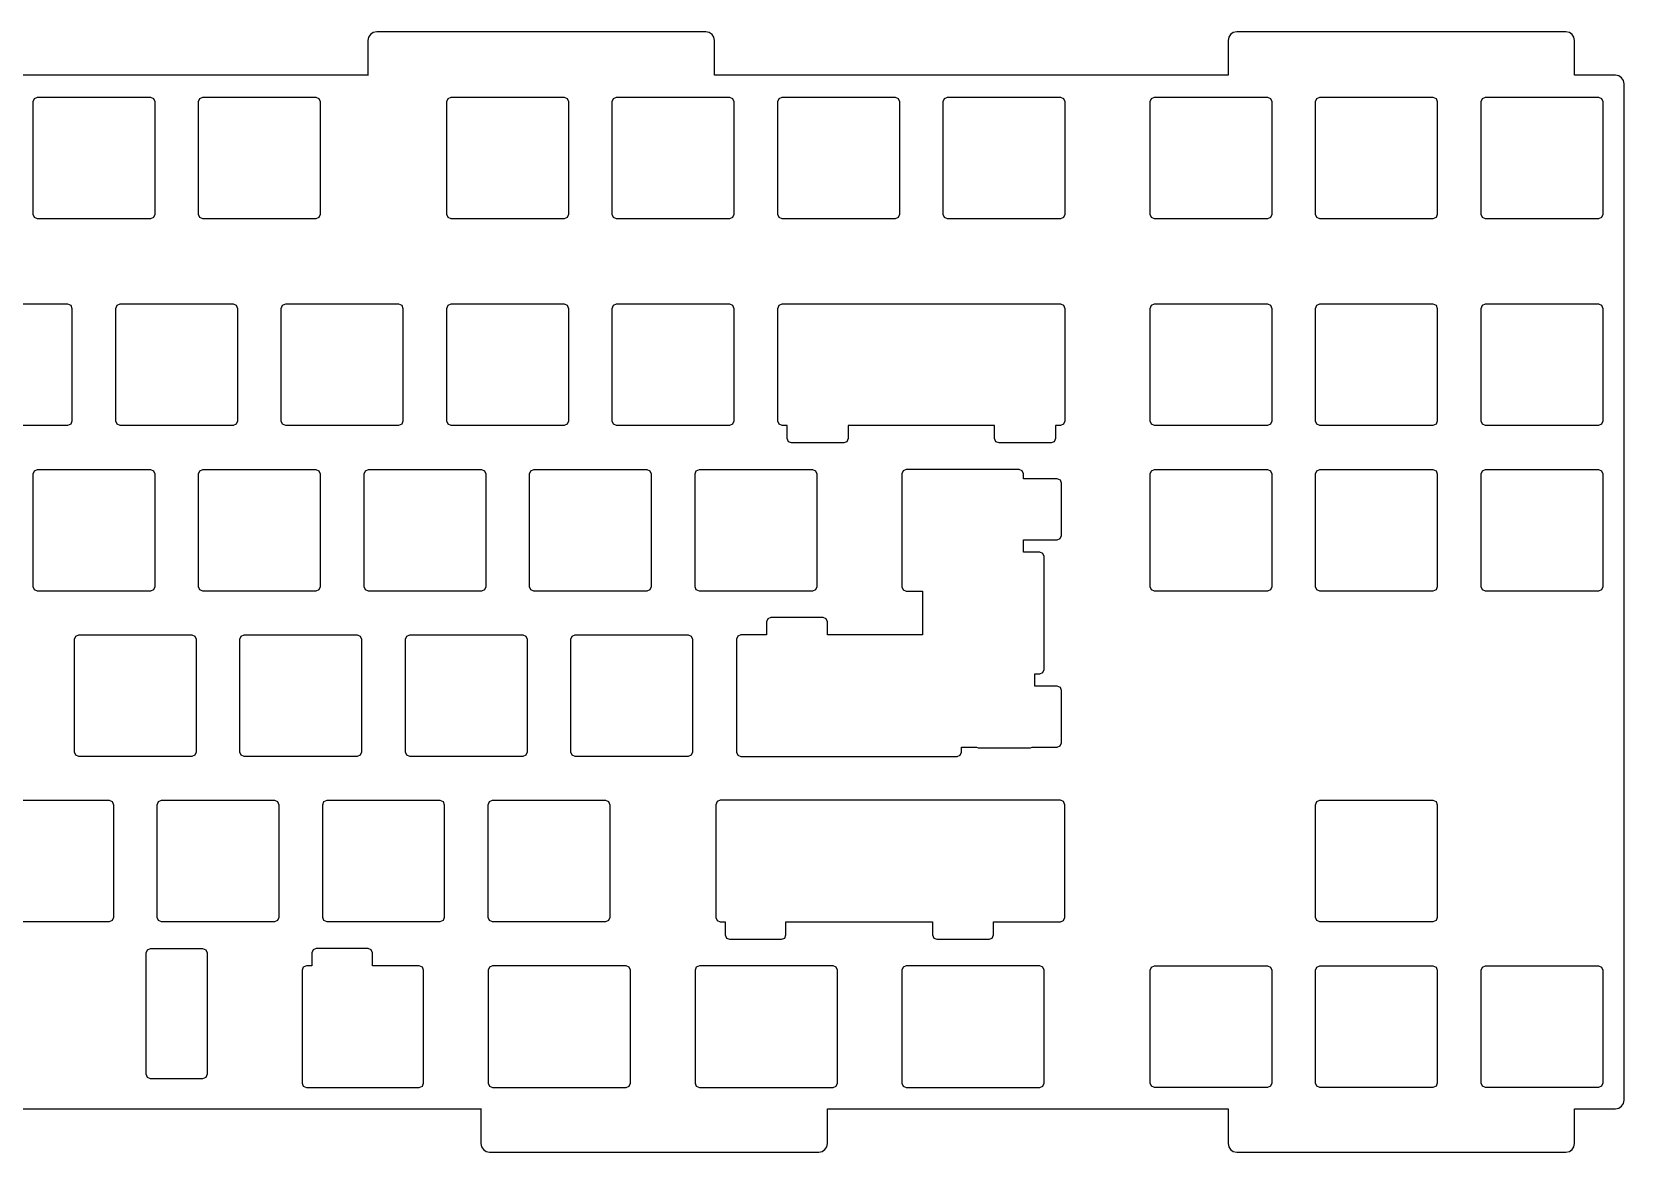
# Model space of a CAD drawing. Extents: x 8 to 355, y 3 to 132.
# Drawn here: x 171.8 to 355.1, y 3.5 to 132.5 of the extents above; entities that cross this region are included whole.
import ezdxf

# ---------------------------------------------------------------- set-up
doc = ezdxf.new("R2010")
doc.units = 0

msp = doc.modelspace()

# ---------------------------------------------------------------- linework, layer by layer
at = {"layer": 'Layer 1'}
for p, q in [((210.81718, 132.182869), (210.603294, 131.865109)), ((211.134941, 132.396755), (210.81718, 132.182869)), ((211.5249, 132.475089), (211.134941, 132.396755)), ((249.42492, 132.475089), (211.5249, 132.475089)), ((249.814857, 132.396755), (249.42492, 132.475089)), ((250.132616, 132.182869), (249.814857, 132.396755)), ((250.34651, 131.865109), (250.132616, 132.182869)), ((309.816925, 132.182869), (309.602864, 131.865109)), ((310.134861, 132.396755), (309.816925, 132.182869)), ((310.5249, 132.475089), (310.134861, 132.396755)), ((348.42491, 132.475089), (310.5249, 132.475089)), ((348.814869, 132.396755), (348.42491, 132.475089)), ((349.13263, 132.182869), (348.814869, 132.396755)), ((349.346516, 131.865109), (349.13263, 132.182869)), ((210.603294, 131.865109), (210.52496, 131.475151)), ((210.52496, 131.475151), (210.52496, 127.57513)), ((250.42485, 131.475151), (250.34651, 131.865109)), ((250.42485, 127.57513), (250.42485, 131.475151)), ((309.602864, 131.865109), (309.52445, 131.475151)), ((309.52445, 131.475151), (309.52445, 127.57513)), ((349.42485, 131.475151), (349.346516, 131.865109)), ((349.42485, 127.57513), (349.42485, 131.475151)), ((210.53496, 127.474878), (151.41506, 127.474878)), ((210.52496, 127.57513), (210.53496, 127.474878)), ((250.41485, 127.474878), (250.42485, 127.57513)), ((309.53475, 127.474878), (250.41485, 127.474878)), ((309.52445, 127.57513), (309.53475, 127.474878)), ((349.41455, 127.474878), (349.42485, 127.57513)), ((354.12485, 127.474878), (349.41455, 127.474878)), ((354.514809, 127.396543), (354.12485, 127.474878)), ((354.83257, 127.182657), (354.514809, 127.396543)), ((355.046456, 126.864896), (354.83257, 127.182657)), ((355.12479, 126.474939), (355.046456, 126.864896)), ((355.12479, 9.47485), (355.12479, 126.474939)), ((355.046456, 9.084891), (355.12479, 9.47485)), ((65.415165, 8.47491), (223.53468, 8.47491)), ((223.53468, 8.47491), (223.52468, 8.37521)), ((223.52468, 8.37521), (223.52468, 4.47519)), ((263.42457, 8.37521), (263.41457, 8.47491)), ((263.41457, 8.47491), (309.53475, 8.47491)), ((263.42457, 4.47519), (263.42457, 8.37521)), ((309.53475, 8.47491), (309.52445, 8.37521)), ((309.52445, 8.37521), (309.52445, 4.47519)), ((349.42485, 8.37521), (349.41455, 8.47491)), ((349.41455, 8.47491), (354.12485, 8.47491)), ((349.42485, 4.47519), (349.42485, 8.37521)), ((354.12485, 8.47491), (354.514809, 8.553244)), ((354.514809, 8.553244), (354.83257, 8.76713)), ((354.83257, 8.76713), (355.046456, 9.084891)), ((223.52468, 4.47519), (223.603014, 4.085231)), ((223.603014, 4.085231), (223.8169, 3.76747)), ((223.8169, 3.76747), (224.134661, 3.553584)), ((262.814589, 3.553584), (263.13235, 3.76747)), ((263.13235, 3.76747), (263.346236, 4.085231)), ((263.346236, 4.085231), (263.42457, 4.47519)), ((309.52445, 4.47519), (309.602864, 4.085231)), ((309.602864, 4.085231), (309.816925, 3.76747)), ((309.816925, 3.76747), (310.134861, 3.553584)), ((348.814869, 3.553584), (349.13263, 3.76747)), ((349.13263, 3.76747), (349.346516, 4.085231)), ((349.346516, 4.085231), (349.42485, 4.47519)), ((224.134661, 3.553584), (224.52462, 3.47525)), ((224.52462, 3.47525), (262.42463, 3.47525)), ((262.42463, 3.47525), (262.814589, 3.553584)), ((310.134861, 3.553584), (310.5249, 3.47525)), ((310.5249, 3.47525), (348.42491, 3.47525)), ((348.42491, 3.47525), (348.814869, 3.553584))]:
    msp.add_line(p, q, dxfattribs=at)
at = {"layer": 'Layer 2'}
for p, q in [((171.975, 124.45), (172.121447, 124.803553)), ((172.121447, 124.803553), (172.475, 124.95)), ((172.475, 124.95), (185.475, 124.95)), ((172.475, 124.95), (172.475, 124.95)), ((185.475, 124.95), (185.828553, 124.803553)), ((185.828553, 124.803553), (185.975, 124.45)), ((191.025, 124.45), (191.171447, 124.803553)), ((191.171447, 124.803553), (191.525, 124.95)), ((191.525, 124.95), (204.525, 124.95)), ((191.525, 124.95), (191.525, 124.95)), ((204.525, 124.95), (204.878553, 124.803553)), ((204.878553, 124.803553), (205.025, 124.45)), ((219.6, 124.45), (219.746447, 124.803553)), ((219.746447, 124.803553), (220.1, 124.95)), ((220.1, 124.95), (233.1, 124.95)), ((220.1, 124.95), (220.1, 124.95)), ((233.1, 124.95), (233.453553, 124.803553)), ((233.453553, 124.803553), (233.6, 124.45)), ((238.65, 124.45), (238.796447, 124.803553)), ((238.796447, 124.803553), (239.15, 124.95)), ((239.15, 124.95), (252.15, 124.95)), ((239.15, 124.95), (239.15, 124.95)), ((252.15, 124.95), (252.503553, 124.803553)), ((252.503553, 124.803553), (252.65, 124.45)), ((257.7, 124.45), (257.846447, 124.803553)), ((257.846447, 124.803553), (258.2, 124.95)), ((258.2, 124.95), (271.2, 124.95)), ((258.2, 124.95), (258.2, 124.95)), ((271.2, 124.95), (271.553553, 124.803553)), ((271.553553, 124.803553), (271.7, 124.45)), ((276.75, 124.45), (276.896447, 124.803553)), ((276.896447, 124.803553), (277.25, 124.95)), ((277.25, 124.95), (290.25, 124.95)), ((277.25, 124.95), (277.25, 124.95)), ((290.25, 124.95), (290.603553, 124.803553)), ((290.603553, 124.803553), (290.75, 124.45)), ((300.563, 124.45), (300.709447, 124.803553)), ((300.709447, 124.803553), (301.063, 124.95)), ((301.063, 124.95), (314.063, 124.95)), ((301.063, 124.95), (301.063, 124.95)), ((314.063, 124.95), (314.416553, 124.803553)), ((314.416553, 124.803553), (314.563, 124.45)), ((319.613, 124.45), (319.759447, 124.803553)), ((319.759447, 124.803553), (320.113, 124.95)), ((320.113, 124.95), (333.113, 124.95)), ((320.113, 124.95), (320.113, 124.95)), ((333.113, 124.95), (333.466553, 124.803553)), ((333.466553, 124.803553), (333.613, 124.45)), ((338.663, 124.45), (338.809447, 124.803553)), ((338.809447, 124.803553), (339.163, 124.95)), ((339.163, 124.95), (352.163, 124.95)), ((339.163, 124.95), (339.163, 124.95)), ((352.163, 124.95), (352.516553, 124.803553)), ((352.516553, 124.803553), (352.663, 124.45)), ((171.975, 111.45), (171.975, 124.45)), ((185.975, 124.45), (185.975, 111.45)), ((191.025, 111.45), (191.025, 124.45)), ((205.025, 124.45), (205.025, 111.45)), ((219.6, 111.45), (219.6, 124.45)), ((233.6, 124.45), (233.6, 111.45)), ((238.65, 111.45), (238.65, 124.45)), ((252.65, 124.45), (252.65, 111.45)), ((257.7, 111.45), (257.7, 124.45)), ((271.7, 124.45), (271.7, 111.45)), ((276.75, 111.45), (276.75, 124.45)), ((290.75, 124.45), (290.75, 111.45)), ((300.563, 111.45), (300.563, 124.45)), ((314.563, 124.45), (314.563, 111.45)), ((319.613, 111.45), (319.613, 124.45)), ((333.613, 124.45), (333.613, 111.45)), ((338.663, 111.45), (338.663, 124.45)), ((352.663, 124.45), (352.663, 111.45)), ((172.121447, 111.096447), (171.975, 111.45)), ((172.475, 110.95), (172.121447, 111.096447)), ((185.475, 110.95), (172.475, 110.95)), ((185.828553, 111.096447), (185.475, 110.95)), ((185.975, 111.45), (185.828553, 111.096447)), ((191.171447, 111.096447), (191.025, 111.45)), ((191.525, 110.95), (191.171447, 111.096447)), ((204.525, 110.95), (191.525, 110.95)), ((204.878553, 111.096447), (204.525, 110.95)), ((205.025, 111.45), (204.878553, 111.096447)), ((219.746447, 111.096447), (219.6, 111.45)), ((220.1, 110.95), (219.746447, 111.096447)), ((233.1, 110.95), (220.1, 110.95)), ((233.453553, 111.096447), (233.1, 110.95)), ((233.6, 111.45), (233.453553, 111.096447)), ((238.796447, 111.096447), (238.65, 111.45)), ((239.15, 110.95), (238.796447, 111.096447)), ((252.15, 110.95), (239.15, 110.95)), ((252.503553, 111.096447), (252.15, 110.95)), ((252.65, 111.45), (252.503553, 111.096447)), ((257.846447, 111.096447), (257.7, 111.45)), ((258.2, 110.95), (257.846447, 111.096447)), ((271.2, 110.95), (258.2, 110.95)), ((271.553553, 111.096447), (271.2, 110.95)), ((271.7, 111.45), (271.553553, 111.096447)), ((276.896447, 111.096447), (276.75, 111.45)), ((277.25, 110.95), (276.896447, 111.096447)), ((290.25, 110.95), (277.25, 110.95)), ((290.603553, 111.096447), (290.25, 110.95)), ((290.75, 111.45), (290.603553, 111.096447)), ((300.709447, 111.096447), (300.563, 111.45)), ((301.063, 110.95), (300.709447, 111.096447)), ((314.063, 110.95), (301.063, 110.95)), ((314.416553, 111.096447), (314.063, 110.95)), ((314.563, 111.45), (314.416553, 111.096447)), ((319.759447, 111.096447), (319.613, 111.45)), ((320.113, 110.95), (319.759447, 111.096447)), ((333.113, 110.95), (320.113, 110.95)), ((333.466553, 111.096447), (333.113, 110.95)), ((333.613, 111.45), (333.466553, 111.096447)), ((338.809447, 111.096447), (338.663, 111.45)), ((339.163, 110.95), (338.809447, 111.096447)), ((352.163, 110.95), (339.163, 110.95)), ((352.516553, 111.096447), (352.163, 110.95)), ((352.663, 111.45), (352.516553, 111.096447)), ((162.95, 101.137), (175.95, 101.137)), ((175.95, 101.137), (176.303553, 100.990553)), ((176.303553, 100.990553), (176.45, 100.637)), ((181.5, 100.637), (181.646447, 100.990553)), ((181.646447, 100.990553), (182, 101.137)), ((182, 101.137), (195, 101.137)), ((182, 101.137), (182, 101.137)), ((195, 101.137), (195.353553, 100.990553)), ((195.353553, 100.990553), (195.5, 100.637)), ((200.55, 100.637), (200.696447, 100.990553)), ((200.696447, 100.990553), (201.05, 101.137)), ((201.05, 101.137), (214.05, 101.137)), ((201.05, 101.137), (201.05, 101.137)), ((214.05, 101.137), (214.403553, 100.990553)), ((214.403553, 100.990553), (214.55, 100.637)), ((219.6, 100.637), (219.746447, 100.990553)), ((219.746447, 100.990553), (220.1, 101.137)), ((220.1, 101.137), (233.1, 101.137)), ((220.1, 101.137), (220.1, 101.137)), ((233.1, 101.137), (233.453553, 100.990553)), ((233.453553, 100.990553), (233.6, 100.637)), ((238.65, 100.637), (238.796447, 100.990553)), ((238.796447, 100.990553), (239.15, 101.137)), ((239.15, 101.137), (252.15, 101.137)), ((239.15, 101.137), (239.15, 101.137)), ((252.15, 101.137), (252.503553, 100.990553)), ((252.503553, 100.990553), (252.65, 100.637)), ((257.70003, 100.636772), (257.846293, 100.99037)), ((257.846293, 100.99037), (258.19974, 101.137)), ((258.19974, 101.137), (267.72474, 101.137)), ((267.72474, 101.137), (271.19998, 101.137)), ((271.19998, 101.137), (277.24974, 101.137)), ((277.24974, 101.137), (280.72498, 101.137)), ((280.72498, 101.137), (290.24998, 101.137)), ((290.24998, 101.137), (290.603763, 100.990554)), ((290.603763, 100.990554), (290.75021, 100.636772)), ((300.563, 100.637), (300.709447, 100.990553)), ((300.709447, 100.990553), (301.063, 101.137)), ((301.063, 101.137), (314.063, 101.137)), ((301.063, 101.137), (301.063, 101.137)), ((314.063, 101.137), (314.416553, 100.990553)), ((314.416553, 100.990553), (314.563, 100.637)), ((319.613, 100.637), (319.759447, 100.990553)), ((319.759447, 100.990553), (320.113, 101.137)), ((320.113, 101.137), (333.113, 101.137)), ((320.113, 101.137), (320.113, 101.137)), ((333.113, 101.137), (333.466553, 100.990553)), ((333.466553, 100.990553), (333.613, 100.637)), ((338.663, 100.637), (338.809447, 100.990553)), ((338.809447, 100.990553), (339.163, 101.137)), ((339.163, 101.137), (352.163, 101.137)), ((339.163, 101.137), (339.163, 101.137)), ((352.163, 101.137), (352.516553, 100.990553)), ((352.516553, 100.990553), (352.663, 100.637)), ((176.45, 100.637), (176.45, 87.637)), ((181.5, 87.637), (181.5, 100.637)), ((195.5, 100.637), (195.5, 87.637)), ((200.55, 87.637), (200.55, 100.637)), ((214.55, 100.637), (214.55, 87.637)), ((219.6, 87.637), (219.6, 100.637)), ((233.6, 100.637), (233.6, 87.637)), ((238.65, 87.637), (238.65, 100.637)), ((252.65, 100.637), (252.65, 87.637)), ((257.70003, 87.636532), (257.70003, 100.636772)), ((290.75021, 100.636772), (290.75021, 87.636532)), ((300.563, 87.637), (300.563, 100.637)), ((314.563, 100.637), (314.563, 87.637)), ((319.613, 87.637), (319.613, 100.637)), ((333.613, 100.637), (333.613, 87.637)), ((338.663, 87.637), (338.663, 100.637)), ((352.663, 100.637), (352.663, 87.637)), ((175.95, 87.137), (162.95, 87.137)), ((176.303553, 87.283447), (175.95, 87.137)), ((176.45, 87.637), (176.303553, 87.283447)), ((181.646447, 87.283447), (181.5, 87.637)), ((182, 87.137), (181.646447, 87.283447)), ((195, 87.137), (182, 87.137)), ((195.353553, 87.283447), (195, 87.137)), ((195.5, 87.637), (195.353553, 87.283447)), ((200.696447, 87.283447), (200.55, 87.637)), ((201.05, 87.137), (200.696447, 87.283447)), ((214.05, 87.137), (201.05, 87.137)), ((214.403553, 87.283447), (214.05, 87.137)), ((214.55, 87.637), (214.403553, 87.283447)), ((219.746447, 87.283447), (219.6, 87.637)), ((220.1, 87.137), (219.746447, 87.283447)), ((233.1, 87.137), (220.1, 87.137)), ((233.453553, 87.283447), (233.1, 87.137)), ((233.6, 87.637), (233.453553, 87.283447)), ((238.796447, 87.283447), (238.65, 87.637)), ((239.15, 87.137), (238.796447, 87.283447)), ((252.15, 87.137), (239.15, 87.137)), ((252.503553, 87.283447), (252.15, 87.137)), ((252.65, 87.637), (252.503553, 87.283447)), ((257.846476, 87.283268), (257.70003, 87.636532)), ((258.19974, 87.136821), (257.846476, 87.283268)), ((258.78679, 87.136821), (258.19974, 87.136821)), ((258.78679, 85.636654), (258.78679, 87.136821)), ((267.72474, 87.136821), (265.78688, 87.136821)), ((265.78688, 87.136821), (265.78688, 85.636654)), ((271.19998, 87.136821), (267.72474, 87.136821)), ((277.24974, 87.136821), (271.19998, 87.136821)), ((280.72498, 87.136821), (277.24974, 87.136821)), ((282.66285, 87.136821), (280.72498, 87.136821)), ((282.66285, 85.636654), (282.66285, 87.136821)), ((290.24998, 87.136821), (289.66294, 87.136821)), ((289.66294, 87.136821), (289.66294, 85.636654)), ((290.60358, 87.283084), (290.24998, 87.136821)), ((290.75021, 87.636532), (290.60358, 87.283084)), ((300.709447, 87.283447), (300.563, 87.637)), ((301.063, 87.137), (300.709447, 87.283447)), ((314.063, 87.137), (301.063, 87.137)), ((314.416553, 87.283447), (314.063, 87.137)), ((314.563, 87.637), (314.416553, 87.283447)), ((319.759447, 87.283447), (319.613, 87.637)), ((320.113, 87.137), (319.759447, 87.283447)), ((333.113, 87.137), (320.113, 87.137)), ((333.466553, 87.283447), (333.113, 87.137)), ((333.613, 87.637), (333.466553, 87.283447)), ((338.809447, 87.283447), (338.663, 87.637)), ((339.163, 87.137), (338.809447, 87.283447)), ((352.163, 87.137), (339.163, 87.137)), ((352.516553, 87.283447), (352.163, 87.137)), ((352.663, 87.637), (352.516553, 87.283447)), ((258.93342, 85.283206), (258.78679, 85.636654)), ((259.28702, 85.136943), (258.93342, 85.283206)), ((265.28717, 85.136943), (259.28702, 85.136943)), ((265.640434, 85.28339), (265.28717, 85.136943)), ((265.78688, 85.636654), (265.640434, 85.28339)), ((282.80948, 85.283206), (282.66285, 85.636654)), ((283.16308, 85.136943), (282.80948, 85.283206)), ((289.16323, 85.136943), (283.16308, 85.136943)), ((289.516494, 85.28339), (289.16323, 85.136943)), ((289.66294, 85.636654), (289.516494, 85.28339)), ((171.975, 81.587), (172.121447, 81.940553)), ((171.975, 68.587), (171.975, 81.587)), ((172.121447, 81.940553), (172.475, 82.087)), ((172.475, 82.087), (185.475, 82.087)), ((172.475, 82.087), (172.475, 82.087)), ((185.475, 82.087), (185.828553, 81.940553)), ((185.828553, 81.940553), (185.975, 81.587)), ((185.975, 81.587), (185.975, 68.587)), ((191.025, 81.587), (191.171447, 81.940553)), ((191.025, 68.587), (191.025, 81.587)), ((191.171447, 81.940553), (191.525, 82.087)), ((191.525, 82.087), (204.525, 82.087)), ((191.525, 82.087), (191.525, 82.087)), ((204.525, 82.087), (204.878553, 81.940553)), ((204.878553, 81.940553), (205.025, 81.587)), ((205.025, 81.587), (205.025, 68.587)), ((210.075, 81.587), (210.221447, 81.940553)), ((210.075, 68.587), (210.075, 81.587)), ((210.221447, 81.940553), (210.575, 82.087)), ((210.575, 82.087), (223.575, 82.087)), ((210.575, 82.087), (210.575, 82.087)), ((223.575, 82.087), (223.928553, 81.940553)), ((223.928553, 81.940553), (224.075, 81.587)), ((224.075, 81.587), (224.075, 68.587)), ((229.125, 81.587), (229.271447, 81.940553)), ((229.125, 68.587), (229.125, 81.587)), ((229.271447, 81.940553), (229.625, 82.087)), ((229.625, 82.087), (242.625, 82.087)), ((229.625, 82.087), (229.625, 82.087)), ((242.625, 82.087), (242.978553, 81.940553)), ((242.978553, 81.940553), (243.125, 81.587)), ((243.125, 81.587), (243.125, 68.587)), ((248.175, 81.587), (248.321447, 81.940553)), ((248.175, 68.587), (248.175, 81.587)), ((248.321447, 81.940553), (248.675, 82.087)), ((248.675, 82.087), (261.675, 82.087)), ((248.675, 82.087), (248.675, 82.087)), ((261.675, 82.087), (262.028553, 81.940553)), ((262.028553, 81.940553), (262.175, 81.587)), ((262.175, 81.587), (262.175, 68.587)), ((272.134495, 81.940504), (271.98805, 81.58724)), ((271.98805, 81.58724), (271.98805, 68.587)), ((272.48776, 82.086951), (272.134495, 81.940504)), ((285.488, 82.086951), (272.48776, 82.086951)), ((285.8416, 81.940688), (285.488, 82.086951)), ((285.98823, 81.58724), (285.8416, 81.940688)), ((285.98823, 81.000195), (285.98823, 81.58724)), ((289.86913, 81.000195), (285.98823, 81.000195)), ((290.222579, 80.853565), (289.86913, 81.000195)), ((290.36884, 80.499967), (290.222579, 80.853565)), ((300.563, 81.587), (300.709447, 81.940553)), ((300.563, 68.587), (300.563, 81.587)), ((300.709447, 81.940553), (301.063, 82.087)), ((301.063, 82.087), (314.063, 82.087)), ((301.063, 82.087), (301.063, 82.087)), ((314.063, 82.087), (314.416553, 81.940553)), ((314.416553, 81.940553), (314.563, 81.587)), ((314.563, 81.587), (314.563, 68.587)), ((319.613, 81.587), (319.759447, 81.940553)), ((319.613, 68.587), (319.613, 81.587)), ((319.759447, 81.940553), (320.113, 82.087)), ((320.113, 82.087), (333.113, 82.087)), ((320.113, 82.087), (320.113, 82.087)), ((333.113, 82.087), (333.466553, 81.940553)), ((333.466553, 81.940553), (333.613, 81.587)), ((333.613, 81.587), (333.613, 68.587)), ((338.663, 81.587), (338.809447, 81.940553)), ((338.663, 68.587), (338.663, 81.587)), ((338.809447, 81.940553), (339.163, 82.087)), ((339.163, 82.087), (352.163, 82.087)), ((339.163, 82.087), (339.163, 82.087)), ((352.163, 82.087), (352.516553, 81.940553)), ((352.516553, 81.940553), (352.663, 81.587)), ((352.663, 81.587), (352.663, 68.587)), ((290.36884, 74.499817), (290.36884, 80.499967)), ((285.98823, 72.561951), (285.98823, 74.000106)), ((285.98823, 74.000106), (289.86913, 74.000106)), ((289.86913, 74.000106), (290.222395, 74.146553)), ((290.222395, 74.146553), (290.36884, 74.499817)), ((287.86925, 72.561951), (285.98823, 72.561951)), ((288.222515, 72.415504), (287.86925, 72.561951)), ((288.36896, 72.06224), (288.222515, 72.415504)), ((288.36896, 59.062), (288.36896, 72.06224)), ((172.121447, 68.233447), (171.975, 68.587)), ((172.475, 68.087), (172.121447, 68.233447)), ((185.475, 68.087), (172.475, 68.087)), ((185.828553, 68.233447), (185.475, 68.087)), ((185.975, 68.587), (185.828553, 68.233447)), ((191.171447, 68.233447), (191.025, 68.587)), ((191.525, 68.087), (191.171447, 68.233447)), ((204.525, 68.087), (191.525, 68.087)), ((204.878553, 68.233447), (204.525, 68.087)), ((205.025, 68.587), (204.878553, 68.233447)), ((210.221447, 68.233447), (210.075, 68.587)), ((210.575, 68.087), (210.221447, 68.233447)), ((223.575, 68.087), (210.575, 68.087)), ((223.928553, 68.233447), (223.575, 68.087)), ((224.075, 68.587), (223.928553, 68.233447)), ((229.271447, 68.233447), (229.125, 68.587)), ((229.625, 68.087), (229.271447, 68.233447)), ((242.625, 68.087), (229.625, 68.087)), ((242.978553, 68.233447), (242.625, 68.087)), ((243.125, 68.587), (242.978553, 68.233447)), ((248.321447, 68.233447), (248.175, 68.587)), ((248.675, 68.087), (248.321447, 68.233447)), ((261.675, 68.087), (248.675, 68.087)), ((262.028553, 68.233447), (261.675, 68.087)), ((262.175, 68.587), (262.028553, 68.233447)), ((271.98805, 68.587), (272.134311, 68.233402)), ((272.134311, 68.233402), (272.48776, 68.086772)), ((272.48776, 68.086772), (274.36878, 68.086772)), ((274.36878, 68.086772), (274.36878, 63.036951)), ((300.709447, 68.233447), (300.563, 68.587)), ((301.063, 68.087), (300.709447, 68.233447)), ((314.063, 68.087), (301.063, 68.087)), ((314.416553, 68.233447), (314.063, 68.087)), ((314.563, 68.587), (314.416553, 68.233447)), ((319.759447, 68.233447), (319.613, 68.587)), ((320.113, 68.087), (319.759447, 68.233447)), ((333.113, 68.087), (320.113, 68.087)), ((333.466553, 68.233447), (333.113, 68.087)), ((333.613, 68.587), (333.466553, 68.233447)), ((338.809447, 68.233447), (338.663, 68.587)), ((339.163, 68.087), (338.809447, 68.233447)), ((352.163, 68.087), (339.163, 68.087)), ((352.516553, 68.233447), (352.163, 68.087)), ((352.663, 68.587), (352.516553, 68.233447)), ((256.5525, 64.890386), (256.40605, 64.537118)), ((256.40605, 64.537118), (256.40605, 63.036951)), ((256.90577, 65.036829), (256.5525, 64.890386)), ((262.90592, 65.036829), (256.90577, 65.036829)), ((263.259515, 64.890562), (262.90592, 65.036829)), ((263.40614, 64.537118), (263.259515, 64.890562)), ((263.40614, 63.036951), (263.40614, 64.537118)), ((176.738, 62.537), (176.884447, 62.890553)), ((176.738, 49.537), (176.738, 62.537)), ((176.884447, 62.890553), (177.238, 63.037)), ((177.238, 63.037), (190.238, 63.037)), ((177.238, 63.037), (177.238, 63.037)), ((190.238, 63.037), (190.591553, 62.890553)), ((190.591553, 62.890553), (190.738, 62.537)), ((190.738, 62.537), (190.738, 49.537)), ((195.788, 62.537), (195.934447, 62.890553)), ((195.788, 49.537), (195.788, 62.537)), ((195.934447, 62.890553), (196.288, 63.037)), ((196.288, 63.037), (209.288, 63.037)), ((196.288, 63.037), (196.288, 63.037)), ((209.288, 63.037), (209.641553, 62.890553)), ((209.641553, 62.890553), (209.788, 62.537)), ((209.788, 62.537), (209.788, 49.537)), ((214.838, 62.537), (214.984447, 62.890553)), ((214.838, 49.537), (214.838, 62.537)), ((214.984447, 62.890553), (215.338, 63.037)), ((215.338, 63.037), (228.338, 63.037)), ((215.338, 63.037), (215.338, 63.037)), ((228.338, 63.037), (228.691553, 62.890553)), ((228.691553, 62.890553), (228.838, 62.537)), ((228.838, 62.537), (228.838, 49.537)), ((233.888, 62.537), (234.034447, 62.890553)), ((233.888, 49.537), (233.888, 62.537)), ((234.034447, 62.890553), (234.388, 63.037)), ((234.388, 63.037), (247.388, 63.037)), ((234.388, 63.037), (234.388, 63.037)), ((247.388, 63.037), (247.741553, 62.890553)), ((247.741553, 62.890553), (247.888, 62.537)), ((247.888, 62.537), (247.888, 49.537)), ((253.084495, 62.890504), (252.93805, 62.53724)), ((252.93805, 62.53724), (252.93805, 49.537)), ((253.43776, 63.036951), (253.084495, 62.890504)), ((256.40605, 63.036951), (253.43776, 63.036951)), ((265.34401, 63.036951), (263.40614, 63.036951)), ((266.438, 63.036951), (265.34401, 63.036951)), ((274.36878, 63.036951), (266.438, 63.036951)), ((287.86925, 58.561772), (288.222699, 58.708402)), ((288.222699, 58.708402), (288.36896, 59.062)), ((287.28221, 57.124133), (287.28221, 58.561772)), ((287.28221, 58.561772), (287.86925, 58.561772)), ((289.86913, 57.124133), (287.28221, 57.124133)), ((290.222579, 56.977503), (289.86913, 57.124133)), ((290.36884, 56.623905), (290.222579, 56.977503)), ((290.36884, 50.623755), (290.36884, 56.623905)), ((176.884447, 49.183447), (176.738, 49.537)), ((190.738, 49.537), (190.591553, 49.183447)), ((195.934447, 49.183447), (195.788, 49.537)), ((209.788, 49.537), (209.641553, 49.183447)), ((214.984447, 49.183447), (214.838, 49.537)), ((228.838, 49.537), (228.691553, 49.183447)), ((234.034447, 49.183447), (233.888, 49.537)), ((247.888, 49.537), (247.741553, 49.183447)), ((252.93805, 49.537), (253.084311, 49.183402)), ((278.697699, 49.183402), (278.84396, 49.537)), ((278.84396, 49.537), (278.84396, 50.124044)), ((278.84396, 50.124044), (280.57202, 50.124044)), ((280.57202, 50.124044), (280.78183, 50.037224)), ((280.78183, 50.037224), (286.78198, 50.037224)), ((286.78198, 50.037224), (286.99178, 50.124044)), ((286.99178, 50.124044), (289.86913, 50.124044)), ((289.86913, 50.124044), (290.222395, 50.270491)), ((290.222395, 50.270491), (290.36884, 50.623755)), ((177.238, 49.037), (176.884447, 49.183447)), ((190.238, 49.037), (177.238, 49.037)), ((190.591553, 49.183447), (190.238, 49.037)), ((196.288, 49.037), (195.934447, 49.183447)), ((209.288, 49.037), (196.288, 49.037)), ((209.641553, 49.183447), (209.288, 49.037)), ((215.338, 49.037), (214.984447, 49.183447)), ((228.338, 49.037), (215.338, 49.037)), ((228.691553, 49.183447), (228.338, 49.037)), ((234.388, 49.037), (234.034447, 49.183447)), ((247.388, 49.037), (234.388, 49.037)), ((247.741553, 49.183447), (247.388, 49.037)), ((253.084311, 49.183402), (253.43776, 49.036772)), ((253.43776, 49.036772), (265.34401, 49.036772)), ((265.34401, 49.036772), (266.438, 49.036772)), ((266.438, 49.036772), (278.34425, 49.036772)), ((278.34425, 49.036772), (278.697699, 49.183402)), ((167.713, 43.987), (180.713, 43.987)), ((180.713, 43.987), (181.066553, 43.840553)), ((181.066553, 43.840553), (181.213, 43.487)), ((181.213, 43.487), (181.213, 30.487)), ((186.263, 43.487), (186.409447, 43.840553)), ((186.263, 30.487), (186.263, 43.487)), ((186.409447, 43.840553), (186.763, 43.987)), ((186.763, 43.987), (199.763, 43.987)), ((186.763, 43.987), (186.763, 43.987)), ((199.763, 43.987), (200.116553, 43.840553)), ((200.116553, 43.840553), (200.263, 43.487)), ((200.263, 43.487), (200.263, 30.487)), ((205.313, 43.487), (205.459447, 43.840553)), ((205.313, 30.487), (205.313, 43.487)), ((205.459447, 43.840553), (205.813, 43.987)), ((205.813, 43.987), (218.813, 43.987)), ((205.813, 43.987), (205.813, 43.987)), ((218.813, 43.987), (219.166553, 43.840553)), ((219.166553, 43.840553), (219.313, 43.487)), ((219.313, 43.487), (219.313, 30.487)), ((224.363, 43.487), (224.509447, 43.840553)), ((224.363, 30.487), (224.363, 43.487)), ((224.509447, 43.840553), (224.863, 43.987)), ((224.863, 43.987), (237.863, 43.987)), ((224.863, 43.987), (224.863, 43.987)), ((237.863, 43.987), (238.216553, 43.840553)), ((238.216553, 43.840553), (238.363, 43.487)), ((238.363, 43.487), (238.363, 30.487)), ((250.702397, 43.840684), (250.55577, 43.48724)), ((250.55577, 43.48724), (250.55577, 30.487)), ((251.05599, 43.986951), (250.702397, 43.840684)), ((260.58099, 43.986951), (251.05599, 43.986951)), ((264.05623, 43.986951), (260.58099, 43.986951)), ((272.59886, 43.986951), (264.05623, 43.986951)), ((273.58123, 43.986951), (272.59886, 43.986951)), ((277.24974, 43.986951), (273.58123, 43.986951)), ((278.65276, 43.986951), (277.24974, 43.986951)), ((290.24998, 43.986951), (278.65276, 43.986951)), ((290.60358, 43.840688), (290.24998, 43.986951)), ((290.75021, 43.48724), (290.60358, 43.840688)), ((290.75021, 30.487), (290.75021, 43.48724)), ((319.613, 43.487), (319.759447, 43.840553)), ((319.613, 30.487), (319.613, 43.487)), ((319.759447, 43.840553), (320.113, 43.987)), ((320.113, 43.987), (333.113, 43.987)), ((320.113, 43.987), (320.113, 43.987)), ((333.113, 43.987), (333.466553, 43.840553)), ((333.466553, 43.840553), (333.613, 43.487)), ((333.613, 43.487), (333.613, 30.487)), ((180.713, 29.987), (167.713, 29.987)), ((181.066553, 30.133447), (180.713, 29.987)), ((181.213, 30.487), (181.066553, 30.133447)), ((186.409447, 30.133447), (186.263, 30.487)), ((186.763, 29.987), (186.409447, 30.133447)), ((199.763, 29.987), (186.763, 29.987)), ((200.116553, 30.133447), (199.763, 29.987)), ((200.263, 30.487), (200.116553, 30.133447)), ((205.459447, 30.133447), (205.313, 30.487)), ((205.813, 29.987), (205.459447, 30.133447)), ((218.813, 29.987), (205.813, 29.987)), ((219.166553, 30.133447), (218.813, 29.987)), ((219.313, 30.487), (219.166553, 30.133447)), ((224.509447, 30.133447), (224.363, 30.487)), ((224.863, 29.987), (224.509447, 30.133447)), ((237.863, 29.987), (224.863, 29.987)), ((238.216553, 30.133447), (237.863, 29.987)), ((238.363, 30.487), (238.216553, 30.133447)), ((250.55577, 30.487), (250.702213, 30.13322)), ((250.702213, 30.13322), (251.05599, 29.98677)), ((251.05599, 29.98677), (251.64304, 29.98677)), ((251.64304, 29.98677), (251.64304, 28.48712)), ((258.64313, 28.48712), (258.64313, 29.98677)), ((258.64313, 29.98677), (260.58099, 29.98677)), ((260.58099, 29.98677), (264.05623, 29.98677)), ((264.05623, 29.98677), (272.59886, 29.98677)), ((272.59886, 29.98677), (273.58123, 29.98677)), ((273.58123, 29.98677), (275.5191, 29.98677)), ((275.5191, 29.98677), (275.5191, 28.48712)), ((282.51919, 28.48712), (282.51919, 29.98677)), ((282.51919, 29.98677), (290.24998, 29.98677)), ((290.24998, 29.98677), (290.603763, 30.133217)), ((290.603763, 30.133217), (290.75021, 30.487)), ((319.759447, 30.133447), (319.613, 30.487)), ((320.113, 29.987), (319.759447, 30.133447)), ((333.113, 29.987), (320.113, 29.987)), ((333.466553, 30.133447), (333.113, 29.987)), ((333.613, 30.487), (333.466553, 30.133447)), ((251.64304, 28.48712), (251.789303, 28.13352)), ((251.789303, 28.13352), (252.14275, 27.98689)), ((252.14275, 27.98689), (258.1429, 27.98689)), ((258.1429, 27.98689), (258.496683, 28.133337)), ((258.496683, 28.133337), (258.64313, 28.48712)), ((275.5191, 28.48712), (275.665363, 28.13352)), ((275.665363, 28.13352), (276.01881, 27.98689)), ((276.01881, 27.98689), (282.01896, 27.98689)), ((282.01896, 27.98689), (282.372743, 28.133337)), ((282.372743, 28.133337), (282.51919, 28.48712)), ((184.994, 26.437), (185.140447, 26.790553)), ((184.994, 12.437), (184.994, 26.437)), ((185.140447, 26.790553), (185.494, 26.937)), ((185.494, 26.937), (191.494, 26.937)), ((185.494, 26.937), (185.494, 26.937)), ((191.494, 26.937), (191.847553, 26.790553)), ((191.847553, 26.790553), (191.994, 26.437)), ((191.994, 26.437), (191.994, 12.437)), ((204.196527, 26.790383), (204.05008, 26.43712)), ((204.05008, 26.43712), (204.05008, 24.93695)), ((204.54979, 26.93683), (204.196527, 26.790383)), ((210.54994, 26.93683), (204.54979, 26.93683)), ((210.90354, 26.790567), (210.54994, 26.93683)), ((211.05017, 26.43712), (210.90354, 26.790567)), ((211.05017, 24.93695), (211.05017, 26.43712)), ((203.077397, 24.790684), (202.93077, 24.43724)), ((202.93077, 24.43724), (202.93077, 11.437)), ((203.43099, 24.93695), (203.077397, 24.790684)), ((204.05008, 24.93695), (203.43099, 24.93695)), ((216.43123, 24.93695), (211.05017, 24.93695)), ((216.784493, 24.790503), (216.43123, 24.93695)), ((216.93094, 24.43724), (216.784493, 24.790503)), ((216.93094, 11.437), (216.93094, 24.43724)), ((224.509497, 24.790503), (224.36305, 24.43724)), ((224.36305, 24.43724), (224.36305, 11.437)), ((224.86276, 24.93695), (224.509497, 24.790503)), ((227.24401, 24.93695), (224.86276, 24.93695)), ((237.863, 24.93695), (227.24401, 24.93695)), ((240.24425, 24.93695), (237.863, 24.93695)), ((240.597513, 24.790503), (240.24425, 24.93695)), ((240.74396, 24.43724), (240.597513, 24.790503)), ((240.74396, 11.437), (240.74396, 24.43724)), ((248.321477, 24.790503), (248.17503, 24.43724)), ((248.17503, 24.43724), (248.17503, 11.437)), ((248.67474, 24.93695), (248.321477, 24.790503)), ((251.05599, 24.93695), (248.67474, 24.93695)), ((261.67498, 24.93695), (251.05599, 24.93695)), ((264.05623, 24.93695), (261.67498, 24.93695)), ((264.409493, 24.790503), (264.05623, 24.93695)), ((264.55594, 24.43724), (264.409493, 24.790503)), ((264.55594, 11.437), (264.55594, 24.43724)), ((272.134497, 24.790503), (271.98805, 24.43724)), ((271.98805, 24.43724), (271.98805, 11.437)), ((272.48776, 24.93695), (272.134497, 24.790503)), ((274.86901, 24.93695), (272.48776, 24.93695)), ((285.488, 24.93695), (274.86901, 24.93695)), ((287.86925, 24.93695), (285.488, 24.93695)), ((288.222513, 24.790503), (287.86925, 24.93695)), ((288.36896, 24.43724), (288.222513, 24.790503)), ((288.36896, 11.437), (288.36896, 24.43724)), ((300.563, 24.437), (300.709447, 24.790553)), ((300.563, 11.437), (300.563, 24.437)), ((300.709447, 24.790553), (301.063, 24.937)), ((301.063, 24.937), (314.063, 24.937)), ((301.063, 24.937), (301.063, 24.937)), ((314.063, 24.937), (314.416553, 24.790553)), ((314.416553, 24.790553), (314.563, 24.437)), ((314.563, 24.437), (314.563, 11.437)), ((319.613, 24.437), (319.759447, 24.790553)), ((319.613, 11.437), (319.613, 24.437)), ((319.759447, 24.790553), (320.113, 24.937)), ((320.113, 24.937), (333.113, 24.937)), ((320.113, 24.937), (320.113, 24.937)), ((333.113, 24.937), (333.466553, 24.790553)), ((333.466553, 24.790553), (333.613, 24.437)), ((333.613, 24.437), (333.613, 11.437)), ((338.663, 24.437), (338.809447, 24.790553)), ((338.663, 11.437), (338.663, 24.437)), ((338.809447, 24.790553), (339.163, 24.937)), ((339.163, 24.937), (352.163, 24.937)), ((339.163, 24.937), (339.163, 24.937)), ((352.163, 24.937), (352.516553, 24.790553)), ((352.516553, 24.790553), (352.663, 24.437)), ((352.663, 24.437), (352.663, 11.437)), ((185.140447, 12.083447), (184.994, 12.437)), ((185.494, 11.937), (185.140447, 12.083447)), ((191.494, 11.937), (185.494, 11.937)), ((191.847553, 12.083447), (191.494, 11.937)), ((191.994, 12.437), (191.847553, 12.083447)), ((202.93077, 11.437), (203.077213, 11.08322)), ((203.077213, 11.08322), (203.43099, 10.93677)), ((216.43123, 10.93677), (216.784677, 11.0834)), ((216.784677, 11.0834), (216.93094, 11.437)), ((224.36305, 11.437), (224.509313, 11.0834)), ((224.509313, 11.0834), (224.86276, 10.93677)), ((240.24425, 10.93677), (240.597697, 11.0834)), ((240.597697, 11.0834), (240.74396, 11.437)), ((248.17503, 11.437), (248.321293, 11.0834)), ((248.321293, 11.0834), (248.67474, 10.93677)), ((264.05623, 10.93677), (264.409677, 11.0834)), ((264.409677, 11.0834), (264.55594, 11.437)), ((271.98805, 11.437), (272.134313, 11.0834)), ((272.134313, 11.0834), (272.48776, 10.93677)), ((287.86925, 10.93677), (288.222697, 11.0834)), ((288.222697, 11.0834), (288.36896, 11.437)), ((300.709447, 11.083447), (300.563, 11.437)), ((301.063, 10.937), (300.709447, 11.083447)), ((314.416553, 11.083447), (314.063, 10.937)), ((314.563, 11.437), (314.416553, 11.083447)), ((319.759447, 11.083447), (319.613, 11.437)), ((320.113, 10.937), (319.759447, 11.083447)), ((333.466553, 11.083447), (333.113, 10.937)), ((333.613, 11.437), (333.466553, 11.083447)), ((338.809447, 11.083447), (338.663, 11.437)), ((339.163, 10.937), (338.809447, 11.083447)), ((352.516553, 11.083447), (352.163, 10.937)), ((352.663, 11.437), (352.516553, 11.083447)), ((203.43099, 10.93677), (216.43123, 10.93677)), ((224.86276, 10.93677), (227.24401, 10.93677)), ((227.24401, 10.93677), (237.863, 10.93677)), ((237.863, 10.93677), (240.24425, 10.93677)), ((248.67474, 10.93677), (251.05599, 10.93677)), ((251.05599, 10.93677), (261.67498, 10.93677)), ((261.67498, 10.93677), (264.05623, 10.93677)), ((272.48776, 10.93677), (274.86901, 10.93677)), ((274.86901, 10.93677), (285.488, 10.93677)), ((285.488, 10.93677), (287.86925, 10.93677)), ((314.063, 10.937), (301.063, 10.937)), ((333.113, 10.937), (320.113, 10.937)), ((352.163, 10.937), (339.163, 10.937))]:
    msp.add_line(p, q, dxfattribs=at)

doc.saveas('drawing.dxf')
